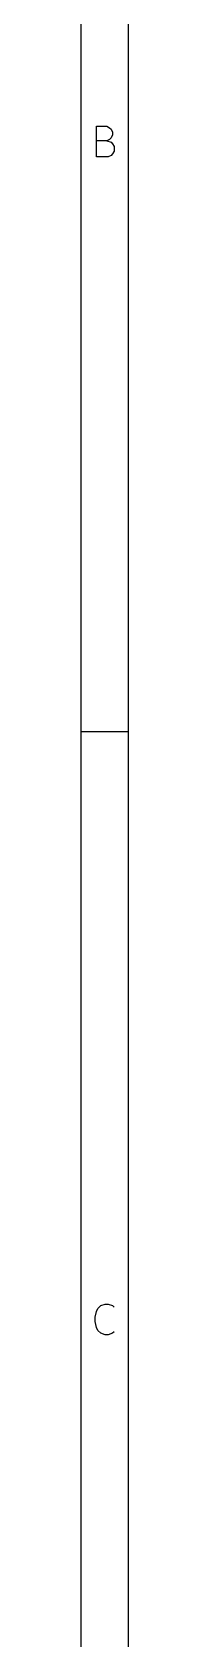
# Model space of a CAD drawing. Extents: x 0.4 to 16.1, y -11.3 to -0.4.
# Drawn here: x 16.063 to 16.141, y -5.846 to -3.161 of the extents above; entities that cross this region are included whole.
import ezdxf

# ---------------------------------------------------------------- set-up
doc = ezdxf.new("R2010")
doc.units = 0
doc.header["$MEASUREMENT"] = 0
doc.layers.add('RED2', color=1, linetype='CONTINUOUS')

msp = doc.modelspace()

# ---------------------------------------------------------------- linework, layer by layer
at = {"layer": 'RED2', "linetype": 'CONTINUOUS'}
for p, q in [((16.1413, -0.3937), (16.1413, -11.2993)), ((16.0626, -0.4724), (16.0626, -11.2206)), ((16.0885, -3.3698), (16.0885, -3.3186)), ((16.0885, -3.3186), (16.1056, -3.3186)), ((16.1056, -3.3186), (16.1105, -3.3211)), ((16.1105, -3.3211), (16.1129, -3.3235)), ((16.1129, -3.3235), (16.1153, -3.3284)), ((16.1153, -3.3284), (16.1153, -3.3333)), ((16.1056, -3.343), (16.0885, -3.343)), ((16.1105, -3.3406), (16.1056, -3.343)), ((16.1056, -3.343), (16.1129, -3.3455)), ((16.1129, -3.3381), (16.1105, -3.3406)), ((16.1153, -3.3333), (16.1129, -3.3381)), ((16.1129, -3.3455), (16.1153, -3.3479)), ((16.1153, -3.3479), (16.1178, -3.3528)), ((16.1178, -3.3528), (16.1178, -3.3601)), ((16.108, -3.3698), (16.0885, -3.3698)), ((16.1129, -3.3674), (16.108, -3.3698)), ((16.1153, -3.365), (16.1129, -3.3674)), ((16.1178, -3.3601), (16.1153, -3.365)), ((16.1413, -4.3307), (16.0626, -4.3307)), ((16.091, -5.2945), (16.0958, -5.2896)), ((16.0958, -5.2896), (16.1031, -5.2872)), ((16.1031, -5.2872), (16.108, -5.2872)), ((16.108, -5.2872), (16.1153, -5.2896)), ((16.1153, -5.2896), (16.1178, -5.292)), ((16.0861, -5.3091), (16.0885, -5.2993)), ((16.0861, -5.3164), (16.0861, -5.3091)), ((16.0885, -5.3261), (16.0861, -5.3164)), ((16.0885, -5.2993), (16.091, -5.2945)), ((16.091, -5.331), (16.0885, -5.3261)), ((16.0958, -5.3359), (16.091, -5.331)), ((16.1031, -5.3383), (16.0958, -5.3359)), ((16.108, -5.3383), (16.1031, -5.3383)), ((16.1153, -5.3359), (16.108, -5.3383)), ((16.1178, -5.3335), (16.1153, -5.3359))]:
    msp.add_line(p, q, dxfattribs=at)

doc.saveas('drawing.dxf')
